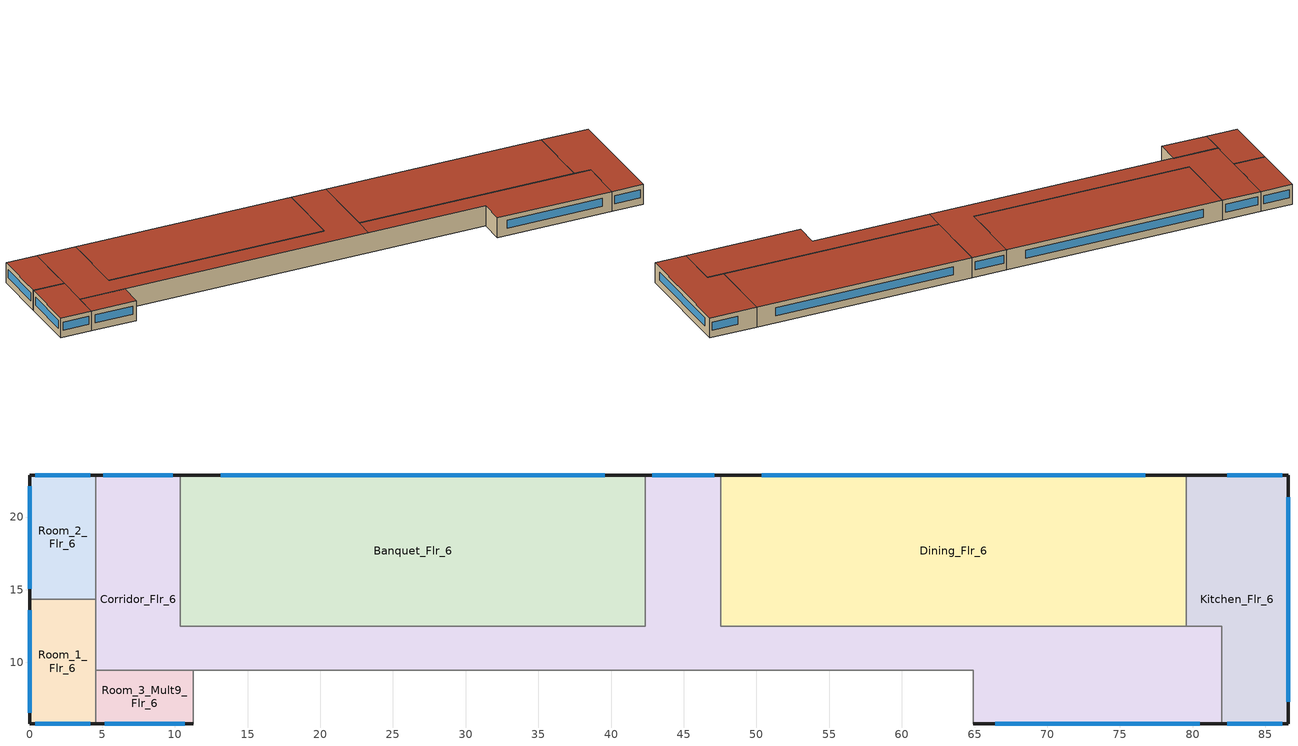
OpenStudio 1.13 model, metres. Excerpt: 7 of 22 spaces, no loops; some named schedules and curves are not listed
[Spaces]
Kitchen_Flr_6
 floor adiabatic (Floor Adiabatic construction): 86.56,22.86 86.56,5.79 81.99,5.79 81.99,12.5 79.55,12.5 79.55,22.86 z16.15
 wall outside: 81.99,5.79 86.56,5.79 86.56,22.86 79.55,22.86 z16.15:19.2
 wall adiabatic (Wall Adiabatic construction): 79.55,12.5 81.99,12.5 z16.15:19.2
 wall to Corridor_Flr_6: 81.99,12.5 81.99,5.79 z16.15:19.2
 wall to Dining_Flr_6: 79.55,22.86 79.55,12.5 z16.15:19.2
 window: 86.16,22.86 82.39,22.86 / 86.56,7.29 86.56,21.37 / 82.39,5.79 86.16,5.79 z17.26:18.48
 roof outside: 86.56,5.79 86.56,22.86 79.55,22.86 79.55,12.5 81.99,12.5 81.99,5.79 z19.2
Room_1_Flr_6
 floor adiabatic (Floor Adiabatic construction): 4.57,14.33 4.57,5.79 0,5.79 0,14.33 z16.15
 wall outside: 0,14.33 0,5.79 4.57,5.79 z16.15:19.2
 wall to Room_2_Flr_6: 4.57,14.33 0,14.33 z16.15:19.2
 wall adiabatic (Wall Adiabatic construction): 4.57,5.79 4.57,14.33 z16.15:19.2
 window: 0,13.58 0,6.54 / 0.4,5.79 4.17,5.79 z17.26:18.48
 roof outside: 4.57,5.79 4.57,14.33 0,14.33 0,5.79 z19.2
Banquet_Flr_6
 floor adiabatic (Floor Adiabatic construction): 42.37,22.86 42.37,12.5 10.36,12.5 10.36,22.86 z16.15
 wall outside: 42.37,22.86 10.36,22.86 z16.15:19.2
 wall to Corridor_Flr_6: 10.36,22.86 10.36,12.5 42.37,12.5 42.37,22.86 z16.15:19.2
 window: 39.57,22.86 13.16,22.86 z17.26:18.48
 roof outside: 42.37,12.5 42.37,22.86 10.36,22.86 10.36,12.5 z19.2
Room_2_Flr_6
 floor adiabatic (Floor Adiabatic construction): 4.57,22.86 4.57,14.33 0,14.33 0,22.86 z16.15
 wall outside: 4.57,22.86 0,22.86 0,14.33 z16.15:19.2
 wall adiabatic (Wall Adiabatic construction): 4.57,14.33 4.57,22.86 z16.15:19.2
 window: 0,22.11 0,15.07 / 4.17,22.86 0.4,22.86 z17.26:18.48
 roof outside: 4.57,14.33 4.57,22.86 0,22.86 0,14.33 z19.2
Room_3_Mult9_Flr_6
 floor adiabatic (Floor Adiabatic construction): 11.28,9.45 11.28,5.79 4.57,5.79 4.57,9.45 z16.15
 wall outside: 4.57,5.79 11.28,5.79 z16.15:19.2
 wall adiabatic (Wall Adiabatic construction): 11.28,5.79 11.28,9.45 4.57,9.45 4.57,5.79 z16.15:19.2
 window: 5.16,5.79 10.69,5.79 z17.26:18.48
 roof outside: 11.28,5.79 11.28,9.45 4.57,9.45 4.57,5.79 z19.2
Corridor_Flr_6
 floor adiabatic (Floor Adiabatic construction): 47.55,22.86 47.55,12.5 81.99,12.5 81.99,5.79 64.92,5.79 64.92,9.45 4.57,9.45 4.57,22.86 10.36,22.86 10.36,12.5 42.37,12.5 42.37,22.86 z16.15
 wall outside: 47.55,22.86 42.37,22.86 / 10.36,22.86 4.57,22.86 / 64.92,5.79 81.99,5.79 z16.15:19.2
 wall adiabatic (Wall Adiabatic construction): 4.57,22.86 4.57,9.45 64.92,9.45 64.92,5.79 / 81.99,12.5 47.55,12.5 z16.15:19.2
 wall to Dining_Flr_6: 47.55,12.5 47.55,22.86 z16.15:19.2
 window: 9.86,22.86 5.08,22.86 / 66.42,5.79 80.5,5.79 / 47.09,22.86 42.82,22.86 z17.26:18.48
 roof outside: 81.99,5.79 81.99,12.5 47.55,12.5 47.55,9.45 64.92,9.45 64.92,5.79 z19.2; 47.55,9.45 47.55,22.86 42.37,22.86 42.37,12.5 10.36,12.5 10.36,22.86 4.57,22.86 4.57,9.45 z19.2
Dining_Flr_6
 floor adiabatic (Floor Adiabatic construction): 79.55,22.86 79.55,12.5 47.55,12.5 47.55,22.86 z16.15
 wall outside: 79.55,22.86 47.55,22.86 z16.15:19.2
 wall adiabatic (Wall Adiabatic construction): 47.55,12.5 79.55,12.5 z16.15:19.2
 window: 76.75,22.86 50.35,22.86 z17.26:18.48
 roof outside: 79.55,12.5 79.55,22.86 47.55,22.86 47.55,12.5 z19.2
[Site]
Boise Air Terminal  Uo: Latitude {deg}=43.62; Longitude {deg}=-116.21; Time Zone {hr}=-7; Elevation {m}=701; Terrain=City
[Building]
90.1-2010-LargeHotel-ASHRAE 169-2006-5B created: 2016-10-03 14:51:42 -0600: North Axis {deg}=0; Default Construction Set=90.1-2010 - LrgHotel - ASHRAE 169-2006-5B; Standards Building Type=LargeHotel
[Site:GroundTemperature:BuildingSurface]
20.57, 20.59, 20.61, 20.66, 20.73, 22.99, 23.39, 23.46, 23.43, 21.14, 20.79, 20.64
[Site:WaterMainsTemperature]
Calculation Method=Correlation; Annual Average Outdoor Air Temperature {C}=11.15; Maximum Difference In Monthly Average Outdoor Air Temperatures {deltaC}=26.2
[SizingPeriod:DesignDay] Barometric Pressure {Pa}=93182; Sky Clearness=0; Rain Indicator=0; Snow Indicator=0; Day of Month=21; Daylight Saving Time Indicator=0; Humidity Indicating Type=Wetbulb; Dry-Bulb Temperature Range Modifier Type=DefaultMultipliers
Name | Maximum Dry-Bulb Temperature {C} | Daily Dry-Bulb Temperature Range {deltaC} | Humidity Indicating Conditions at Maximum Dry-Bulb | Wind Speed {m/s} | Wind Direction {deg} | Month | Day Type | Solar Model Indicator | ASHRAE Taub | ASHRAE Taud
Boise Air Terminal  Uo Ann Htg 99.6% Condns DB | -16.3 | 0 | -16.3 | 2.3 | 120 | 12 | WinterDesignDay | ASHRAEClearSky
Boise Air Terminal  Uo Ann Clg .4% Condns DB=>MWB | 36.7 | 16.7 | 17.9 | 4.2 | 330 | 7 | SummerDesignDay | ASHRAETau | 0.398 | 2.125
[ClimateZones]
Climate Zone Institution Name 1=ASHRAE; Climate Zone Document Name 1=ANSI/ASHRAE Standard 169; Climate Zone Document Year 1=2006; Climate Zone Value 1=5B; Climate Zone Institution Name 2=CEC; Climate Zone Document Name 2=California Climate Zone Descriptions; Climate Zone Document Year 2=1995
[Material:NoMass] Thermal Absorptance=0.9; Solar Absorptance=0.7
Name | Roughness | Thermal Resistance {m2-K/W} | Visible Absorptance
CP02 CARPET PAD | VeryRough | 0.21648 | 0.8
Nonres_Floor_Insulation | MediumSmooth | 2.88292 | 0.7
Typical Insulation R-10.94 | Smooth | 1.92744 | 0.7
Typical Carpet Pad | Smooth | 0.21648 | 0.8
Typical Insulation R-8.72 | Smooth | 1.53614 | 0.7
Typical Insulation R-19.72 | Smooth | 3.4722 | 0.7
Typical Insulation R-0.58 | Smooth | 0.101875 | 0.7
Typical Insulation R-1.15 | Smooth | 0.202527 | 0.7
[Material]
Name | Roughness | Thickness {m} | Conductivity {W/m-K} | Density {kg/m3} | Specific Heat {J/kg-K} | Thermal Absorptance | Solar Absorptance | Visible Absorptance
100mm Normalweight concrete floor | MediumSmooth | 0.1016 | 2.31 | 2322 | 832
G01 13mm gypsum board | Smooth | 0.0127 | 0.16 | 800 | 1090 | 0.9 | 0.7 | 0.5
4 in. Normalweight Concrete Floor | MediumRough | 0.1016 | 2.31 | 2322 | 832 | 0.9 | 0.7 | 0.7
1IN Stucco | Smooth | 0.0253 | 0.6918 | 1858 | 837 | 0.9 | 0.7 | 0.92
8IN CONCRETE HW RefBldg | Rough | 0.2032 | 1.311 | 2240 | 836.8 | 0.9 | 0.7 | 0.7
1/2IN Gypsum | Smooth | 0.0127 | 0.16 | 784.9 | 830 | 0.9 | 0.4 | 0.4
Roof Membrane | VeryRough | 0.0095 | 0.16 | 1121.29 | 1460 | 0.9 | 0.77 | 0.7
Metal Roof Surface; F08 Metal surface | Smooth | 0.0008 | 45.28 | 7824 | 500 | 0.9 | 0.7 | 0.7
6 in. Normalweight Concrete Floor | MediumRough | 0.1524 | 2.31 | 2322 | 832 | 0.9 | 0.7 | 0.7
8 in. Concrete Block Basement Wall | MediumRough | 0.2032 | 1.326 | 1842 | 912 | 0.9 | 0.7 | 0.7
G05 25mm wood | MediumSmooth | 0.0254 | 0.15 | 608 | 1630 | 0.9 | 0.5 | 0.5
Std Wood 6inch | MediumSmooth | 0.15 | 0.12 | 540 | 1210 | 0.9 | 0.7 | 0.7
[Construction]
Floor Adiabatic construction; LargeHotel Interior Ceiling: CP02 CARPET PAD, 100mm Normalweight concrete floor, Nonres_Floor_Insulation
Wall Adiabatic construction; LargeHotel Interior Wall: G01 13mm gypsum board, G01 13mm gypsum board
Typical Insulated Exterior Mass Floor R-13.51: Typical Insulation R-10.94, 4 in. Normalweight Concrete Floor, Typical Carpet Pad
Typical Insulated Exterior Mass Wall R-11.11: 1IN Stucco, 8IN CONCRETE HW RefBldg, Typical Insulation R-8.72, 1/2IN Gypsum
Typical IEAD Roof R-20.83: Roof Membrane, Typical Insulation R-19.72, Metal Roof Surface
LargeHotel Interior Floor: Nonres_Floor_Insulation, 100mm Normalweight concrete floor, CP02 CARPET PAD
Typical Insulated Carpeted 6in Slab Floor: 6 in. Normalweight Concrete Floor, Typical Carpet Pad
Typical Insulated Basement Mass Wall: 8 in. Concrete Block Basement Wall
U 0.52 SHGC 0.40 Dbl Ref-D Clr 6mm/13mm Air: REF D CLEAR 6MM, AIR 13MM, CLEAR 6MM
Typical Insulated Metal Door R-1.43: F08 Metal surface, Typical Insulation R-0.58
Typical Overhead Door R-2.0: Typical Insulation R-1.15
U 1.17 SHGC 0.49 Sgl Ref-D Clr 6mm: REF D CLEAR 6MM
Typical Interior Window: Clear 3mm
Typical Interior Door; Typical Interior Partition: G05 25mm wood
InteriorFurnishings: Std Wood 6inch
[DefaultConstructionSet]
90.1-2010 - LrgHotel - ASHRAE 169-2006-5B: Default Exterior Surface Constructions=Default Surface Constructions 1; Default Interior Surface Constructions=Default Surface Constructions 2; Default Ground Contact Surface Constructions=Default Surface Constructions 3; Default Exterior SubSurface Constructions=Default Sub Surface Constructions 1; Default Interior SubSurface Constructions=Default Sub Surface Constructions 2; Interior Partition Construction=Typical Interior Partition
[DefaultSurfaceConstructions]
Name | Floor Construction | Wall Construction | Roof Ceiling Construction
Default Surface Constructions 1 | Typical Insulated Exterior Mass Floor R-13.51 | Typical Insulated Exterior Mass Wall R-11.11 | Typical IEAD Roof R-20.83
Default Surface Constructions 2 | LargeHotel Interior Floor | LargeHotel Interior Wall | LargeHotel Interior Ceiling
Default Surface Constructions 3 | Typical Insulated Carpeted 6in Slab Floor | Typical Insulated Basement Mass Wall
[DefaultSubSurfaceConstructions]
Name | Fixed Window Construction | Operable Window Construction | Door Construction | Overhead Door Construction | Skylight Construction | Tubular Daylight Dome Construction | Tubular Daylight Diffuser Construction
Default Sub Surface Constructions 1 | U 0.52 SHGC 0.40 Dbl Ref-D Clr 6mm/13mm Air | U 0.52 SHGC 0.40 Dbl Ref-D Clr 6mm/13mm Air | Typical Insulated Metal Door R-1.43 | Typical Overhead Door R-2.0 | U 1.17 SHGC 0.49 Sgl Ref-D Clr 6mm | Typical Interior Window | Typical Interior Window
Default Sub Surface Constructions 2 | Typical Interior Window | Typical Interior Window | Typical Interior Door
[WindowMaterial:Glazing] Optical Data Type=SpectralAverage; Infrared Transmittance at Normal Incidence=0; Front Side Infrared Hemispherical Emissivity=0.84; Conductivity {W/m-K}=0.9; Dirt Correction Factor for Solar and Visible Transmittance=1; Solar Diffusing=No
Name | Thickness {m} | Solar Transmittance at Normal Incidence | Front Side Solar Reflectance at Normal Incidence | Back Side Solar Reflectance at Normal Incidence | Visible Transmittance at Normal Incidence | Front Side Visible Reflectance at Normal Incidence | Back Side Visible Reflectance at Normal Incidence | Back Side Infrared Hemispherical Emissivity
REF D CLEAR 6MM | 0.006 | 0.429 | 0.308 | 0.379 | 0.334 | 0.453 | 0.505 | 0.82
CLEAR 6MM | 0.006 | 0.775 | 0.071 | 0.071 | 0.881 | 0.08 | 0.08 | 0.84
Clear 3mm | 0.003 | 0.837 | 0.075 | 0.075 | 0.898 | 0.081 | 0.081 | 0.84
[WindowMaterial:Gas]
AIR 13MM: Gas Type=Air; Thickness {m}=0.0127
[Space] Building Story=Building Story 4; Part of Total Floor Area=Yes
Name | Space Type | Thermal Zone
Kitchen_Flr_6 | LargeHotel Kitchen | Kitchen_Flr_6 ZN
Room_1_Flr_6 | LargeHotel GuestRoom3 | Room_1_Flr_6 ZN
Room_3_Mult9_Flr_6 | LargeHotel GuestRoom4 | Room_3_Mult9_Flr_6 ZN
Banquet_Flr_6 | LargeHotel Banquet | Banquet_Flr_6 ZN
Room_2_Flr_6 | LargeHotel GuestRoom3 | Room_2_Flr_6 ZN
Corridor_Flr_6 | LargeHotel Corridor | Corridor_Flr_6 ZN
Dining_Flr_6 | LargeHotel Banquet | Dining_Flr_6 ZN
[SpaceType] Standards Building Type=LargeHotel
Name | Default Schedule Set | Design Specification Outdoor Air Object | Standards Space Type
LargeHotel Banquet | LargeHotel Banquet Schedule Set | LargeHotel Banquet Ventilation | Banquet
LargeHotel Corridor | LargeHotel Corridor Schedule Set | LargeHotel Corridor Ventilation | Corridor
LargeHotel GuestRoom3 | LargeHotel GuestRoom3 Schedule Set | LargeHotel GuestRoom3 Ventilation | GuestRoom3
LargeHotel GuestRoom4 | LargeHotel GuestRoom4 Schedule Set | LargeHotel GuestRoom4 Ventilation | GuestRoom4
LargeHotel Kitchen | LargeHotel Kitchen Schedule Set | LargeHotel Kitchen Ventilation | Kitchen
[People:Definition] Number of People Calculation Method=People/Area; Fraction Radiant=0.3
Name | People per Space Floor Area {person/m2}
LargeHotel Banquet People Definition | 0.753474
LargeHotel GuestRoom3 People Definition | 0.0384272
LargeHotel GuestRoom4 People Definition | 0.061139
LargeHotel Kitchen People Definition | 0.215278
[People] Work Efficiency Schedule=Work Efficiency Schedule; Clothing Insulation Schedule=Clothing Schedule; Air Velocity Schedule=Air Velocity Schedule
Name | People Definition | Space or SpaceType
LargeHotel Banquet People | LargeHotel Banquet People Definition | LargeHotel Banquet
LargeHotel GuestRoom3 People | LargeHotel GuestRoom3 People Definition | LargeHotel GuestRoom3
LargeHotel GuestRoom4 People | LargeHotel GuestRoom4 People Definition | LargeHotel GuestRoom4
LargeHotel Kitchen People | LargeHotel Kitchen People Definition | LargeHotel Kitchen
[Lights:Definition] Design Level Calculation Method=Watts/Area; Fraction Radiant=0.7; Fraction Visible=0.2
Name | Watts per Space Floor Area {W/m2}
LargeHotel Banquet Lights Definition | 9.57988
LargeHotel Corridor Lights Definition | 7.10418
LargeHotel GuestRoom3 Lights Definition; LargeHotel GuestRoom4 Lights Definition | 11.9479
LargeHotel Kitchen Lights Definition | 10.6563
[Lights]
Name | Lights Definition | Space or SpaceType
LargeHotel Banquet Lights | LargeHotel Banquet Lights Definition | LargeHotel Banquet
LargeHotel Corridor Lights | LargeHotel Corridor Lights Definition | LargeHotel Corridor
LargeHotel GuestRoom3 Lights | LargeHotel GuestRoom3 Lights Definition | LargeHotel GuestRoom3
LargeHotel GuestRoom4 Lights | LargeHotel GuestRoom4 Lights Definition | LargeHotel GuestRoom4
LargeHotel Kitchen Lights | LargeHotel Kitchen Lights Definition | LargeHotel Kitchen
[ElectricEquipment:Definition] Design Level Calculation Method=Watts/Area; Fraction Radiant=0.5
Name | Watts per Space Floor Area {W/m2} | Fraction Latent | Fraction Lost
LargeHotel Banquet Elec Equip Definition | 67.8234
LargeHotel GuestRoom3 Elec Equip Definition | 6.74897
LargeHotel GuestRoom4 Elec Equip Definition | 10.5163
LargeHotel Kitchen Elec Equip Definition | 508.057 | 0.2 | 0.1
[ElectricEquipment]
Name | Electric Equipment Definition | Space or SpaceType
LargeHotel Banquet Elec Equip | LargeHotel Banquet Elec Equip Definition | LargeHotel Banquet
LargeHotel GuestRoom3 Elec Equip | LargeHotel GuestRoom3 Elec Equip Definition | LargeHotel GuestRoom3
LargeHotel GuestRoom4 Elec Equip | LargeHotel GuestRoom4 Elec Equip Definition | LargeHotel GuestRoom4
LargeHotel Kitchen Elec Equip | LargeHotel Kitchen Elec Equip Definition | LargeHotel Kitchen
[DesignSpecification:OutdoorAir] Outdoor Air Method=Sum
Name | Outdoor Air Flow per Person {m3/s-person} | Outdoor Air Flow per Floor Area {m3/s-m2} | Outdoor Air Flow Rate {m3/s} | Outdoor Air Flow Air Changes per Hour {1/hr}
LargeHotel Banquet Ventilation | 0 | 0.0020828 | 0 | 0
LargeHotel Corridor Ventilation |  | 0.0003048
LargeHotel GuestRoom3 Ventilation; LargeHotel GuestRoom4 Ventilation | 0.00235974 | 0.0003048
LargeHotel Kitchen Ventilation | 0.00353961 | 0.0009144
[DefaultScheduleSet] People Activity Level Schedule=HotelLarge ACTIVITY_SCH; Infiltration Schedule=HotelLarge INFIL_QUARTER_ON_SCH
Name | Number of People Schedule | Lighting Schedule | Electric Equipment Schedule | Gas Equipment Schedule
LargeHotel Banquet Schedule Set | HotelLarge BLDG_OCC_SCH | HotelLarge BLDG_LIGHT_SCH | HotelLarge Kitchen_Elec_Equip_SCH
LargeHotel Corridor Schedule Set | HotelLarge BLDG_OCC_SCH | HotelLarge BLDG_LIGHT_CORRIDOR_SCH_2010 | HotelLarge BLDG_EQUIP_SCH
LargeHotel GuestRoom3 Schedule Set; LargeHotel GuestRoom4 Schedule Set | HotelLarge GuestRoom_Occ_Sch | HotelLarge BLDG_LIGHT_GUESTROOM_SCH_2010 | HotelLarge GuestRoom_Eqp_Sch_Base
LargeHotel Kitchen Schedule Set | HotelLarge BLDG_OCC_SCH | HotelLarge BLDG_LIGHT_SCH | HotelLarge Kitchen_Elec_Equip_SCH | HotelLarge Kitchen_Gas_Equip_SCH
[ThermostatSetpoint:DualSetpoint]
Name | Heating Setpoint Temperature Schedule | Cooling Setpoint Temperature Schedule
LargeHotel Banquet Thermostat 1; LargeHotel Kitchen Thermostat 1; LargeHotel Banquet Thermostat 2; LargeHotel Corridor Thermostat 1 | HotelLarge HTGSETP_SCH | HotelLarge CLGSETP_SCH
LargeHotel GuestRoom3 Thermostat 1; LargeHotel GuestRoom3 Thermostat 2; LargeHotel GuestRoom4 Thermostat 1 | HotelLarge Adva_OccGuestRoom_HtgSP_Sch | HotelLarge Adva_OccGuestRoom_ClgSP_Sch
[GasEquipment:Definition]
LargeHotel Kitchen Gas Equip Definition: Design Level Calculation Method=Watts/Area; Watts per Space Floor Area {W/m2}=2419.57; Fraction Latent=0.1; Fraction Radiant=0.2; Fraction Lost=0.7
[GasEquipment]
LargeHotel Kitchen Gas Equip: Gas Equipment Definition=LargeHotel Kitchen Gas Equip Definition; Space or SpaceType=LargeHotel Kitchen
[SpaceInfiltration:DesignFlowRate] Schedule=HotelLarge INFIL_QUARTER_ON_SCH; Design Flow Rate Calculation Method=Flow/ExteriorArea; Constant Term Coefficient=0; Temperature Term Coefficient=0; Velocity Term Coefficient=0.224; Velocity Squared Term Coefficient=0
Name | Space or SpaceType | Flow per Exterior Surface Area {m3/s-m2}
Banquet_Flr_6 Infiltration | Banquet_Flr_6 | 0.00012945
Corridor_Flr_6 Infiltration | Corridor_Flr_6 | 9.78354e-05
Dining_Flr_6 Infiltration | Dining_Flr_6 | 0.00012945
Kitchen_Flr_6 Infiltration | Kitchen_Flr_6 | 0.00026092
Room_1_Flr_6 Infiltration | Room_1_Flr_6 | 0.000288134
Room_2_Flr_6 Infiltration | Room_2_Flr_6 | 0.000288139
Room_3_Mult9_Flr_6 Infiltration | Room_3_Mult9_Flr_6 | 0.000258882
[InternalMass:Definition]
Internal Mass Definition 1: Construction=InteriorFurnishings; Design Level Calculation Method=SurfaceArea/Area; Surface Area per Space Floor Area=2
[InternalMass] Internal Mass Definition=Internal Mass Definition 1
Name | Space or SpaceType
Banquet_Flr_6 Mass | Banquet_Flr_6
Dining_Flr_6 Mass | Dining_Flr_6
Corridor_Flr_6 Mass | Corridor_Flr_6
Kitchen_Flr_6 Mass; Kitchen_Flr_6 Mass 1; Kitchen_Flr_6 Mass 2 | Kitchen_Flr_6
Room_1_Flr_6 Mass | Room_1_Flr_6
Room_2_Flr_6 Mass | Room_2_Flr_6
Room_3_Mult9_Flr_6 Mass | Room_3_Mult9_Flr_6
[ThermalZone] Use Ideal Air Loads=No
Banquet_Flr_6 ZN: Primary Daylighting Control=Banquet_Flr_6 Daylt Sensor 1; Fraction of Zone Controlled by Primary Daylighting Control=0.194221; Thermostat=LargeHotel Banquet Thermostat 1
Kitchen_Flr_6 ZN: Thermostat=LargeHotel Kitchen Thermostat 1
Dining_Flr_6 ZN: Primary Daylighting Control=Dining_Flr_6 Daylt Sensor 1; Fraction of Zone Controlled by Primary Daylighting Control=0.194221; Thermostat=LargeHotel Banquet Thermostat 2
Room_1_Flr_6 ZN: Thermostat=LargeHotel GuestRoom3 Thermostat 1
Corridor_Flr_6 ZN: Thermostat=LargeHotel Corridor Thermostat 1
Room_2_Flr_6 ZN: Thermostat=LargeHotel GuestRoom3 Thermostat 2
Room_3_Mult9_Flr_6 ZN: Thermostat=LargeHotel GuestRoom4 Thermostat 1; Multiplier=9
[Refrigeration:Compressor] Rated Return Gas Temperature {C}=18.3; Rated Subcooling {deltaC}=0
Name | Refrigeration Compressor Power Curve | Refrigeration Compressor Capacity Curve
Refrigeration Compressor 1 | Refrigeration Compressor Power Curve | Refrigeration Compressor Capacity Curve
Refrigeration Compressor 2 | Refrigeration Compressor Power Curve 1 | Refrigeration Compressor Capacity Curve 1
[Exterior:Lights:Definition]
Name | Design Level {W}
Occ Sensing Exterior Lights Def | 14952
Fuel equipment 1 Def | 122222
Fuel equipment 2 Def | 635.4
[Exterior:Lights]
Name | Exterior Lights Definition | Schedule | Control Option
Occ Sensing Exterior Lights Def | Occ Sensing Exterior Lights Def | Always On | AstronomicalClock
Fuel equipment 1 | Fuel equipment 1 Def | HotelLarge BLDG_ELEVATORS | ScheduleNameOnly
Fuel equipment 2 | Fuel equipment 2 Def | HotelLarge ELEV_LIGHT_FAN_SCH_ADD_DF | ScheduleNameOnly
[Daylighting:Control] Position Y-Coordinate {m}=20.528; Position Z-Coordinate {m}=17.0664; Illuminance Setpoint {lux}=300; Lighting Control Type=Stepped; Number of Stepped Control Steps=3
Name | Space | Position X-Coordinate {m}
Banquet_Flr_6 Daylt Sensor 1 | Banquet_Flr_6 | 26.3655
Dining_Flr_6 Daylt Sensor 1 | Dining_Flr_6 | 63.5505
[BuildingStory]
Building Story 4: Nominal Z Coordinate {m}=16.152
[Schedule:Ruleset]
Name | Default Day Schedule | Summer Design Day Schedule | Winter Design Day Schedule
Clothing Schedule | Clothing Schedule Default Winter Clothes
Air Velocity Schedule | Air Velocity Schedule Default
Work Efficiency Schedule | Work Efficiency Schedule Default
HotelLarge BLDG_OCC_SCH | HotelLarge BLDG_OCC_SCH Default | HotelLarge BLDG_OCC_SCH Summer Design Day | HotelLarge BLDG_OCC_SCH Winter Design Day
HotelLarge ACTIVITY_SCH | HotelLarge ACTIVITY_SCH Default | HotelLarge ACTIVITY_SCH Summer Design Day | HotelLarge ACTIVITY_SCH Winter Design Day
HotelLarge BLDG_LIGHT_SCH | HotelLarge BLDG_LIGHT_SCH Default | HotelLarge BLDG_LIGHT_SCH Summer Design Day | HotelLarge BLDG_LIGHT_SCH Winter Design Day
HotelLarge Kitchen_Elec_Equip_SCH | HotelLarge Kitchen_Elec_Equip_SCH Default | HotelLarge Kitchen_Elec_Equip_SCH Summer Design Day | HotelLarge Kitchen_Elec_Equip_SCH Winter Design Day
HotelLarge INFIL_QUARTER_ON_SCH | HotelLarge INFIL_QUARTER_ON_SCH Default | HotelLarge INFIL_QUARTER_ON_SCH Summer Design Day | HotelLarge INFIL_QUARTER_ON_SCH Winter Design Day
HotelLarge HTGSETP_SCH | HotelLarge HTGSETP_SCH Default | HotelLarge HTGSETP_SCH Summer Design Day | HotelLarge HTGSETP_SCH Winter Design Day
HotelLarge CLGSETP_SCH | HotelLarge CLGSETP_SCH Default | HotelLarge CLGSETP_SCH Summer Design Day | HotelLarge CLGSETP_SCH Winter Design Day
HotelLarge BLDG_LIGHT_CORRIDOR_SCH_2010 | HotelLarge BLDG_LIGHT_CORRIDOR_SCH_2010 Default | HotelLarge BLDG_LIGHT_CORRIDOR_SCH_2010 Summer Design Day | HotelLarge BLDG_LIGHT_CORRIDOR_SCH_2010 Winter Design Day
HotelLarge GuestRoom_Occ_Sch | HotelLarge GuestRoom_Occ_Sch Default | HotelLarge GuestRoom_Occ_Sch Summer Design Day | HotelLarge GuestRoom_Occ_Sch Winter Design Day
HotelLarge BLDG_LIGHT_GUESTROOM_SCH_2010 | HotelLarge BLDG_LIGHT_GUESTROOM_SCH_2010 Default | HotelLarge BLDG_LIGHT_GUESTROOM_SCH_2010 Summer Design Day | HotelLarge BLDG_LIGHT_GUESTROOM_SCH_2010 Winter Design Day
HotelLarge GuestRoom_Eqp_Sch_Base | HotelLarge GuestRoom_Eqp_Sch_Base Default | HotelLarge GuestRoom_Eqp_Sch_Base Summer Design Day | HotelLarge GuestRoom_Eqp_Sch_Base Winter Design Day
HotelLarge Adva_OccGuestRoom_HtgSP_Sch | HotelLarge Adva_OccGuestRoom_HtgSP_Sch Default | HotelLarge Adva_OccGuestRoom_HtgSP_Sch Summer Design Day | HotelLarge Adva_OccGuestRoom_HtgSP_Sch Winter Design Day
HotelLarge Adva_OccGuestRoom_ClgSP_Sch | HotelLarge Adva_OccGuestRoom_ClgSP_Sch Default | HotelLarge Adva_OccGuestRoom_ClgSP_Sch Summer Design Day | HotelLarge Adva_OccGuestRoom_ClgSP_Sch Winter Design Day
HotelLarge Kitchen_Gas_Equip_SCH | HotelLarge Kitchen_Gas_Equip_SCH Default | HotelLarge Kitchen_Gas_Equip_SCH Summer Design Day | HotelLarge Kitchen_Gas_Equip_SCH Winter Design Day
Always On | Always On Default
HotelLarge BLDG_ELEVATORS | HotelLarge BLDG_ELEVATORS Default | HotelLarge BLDG_ELEVATORS Summer Design Day | HotelLarge BLDG_ELEVATORS Winter Design Day
HotelLarge ELEV_LIGHT_FAN_SCH_ADD_DF | HotelLarge ELEV_LIGHT_FAN_SCH_ADD_DF Default | HotelLarge ELEV_LIGHT_FAN_SCH_ADD_DF Summer Design Day | HotelLarge ELEV_LIGHT_FAN_SCH_ADD_DF Winter Design Day
